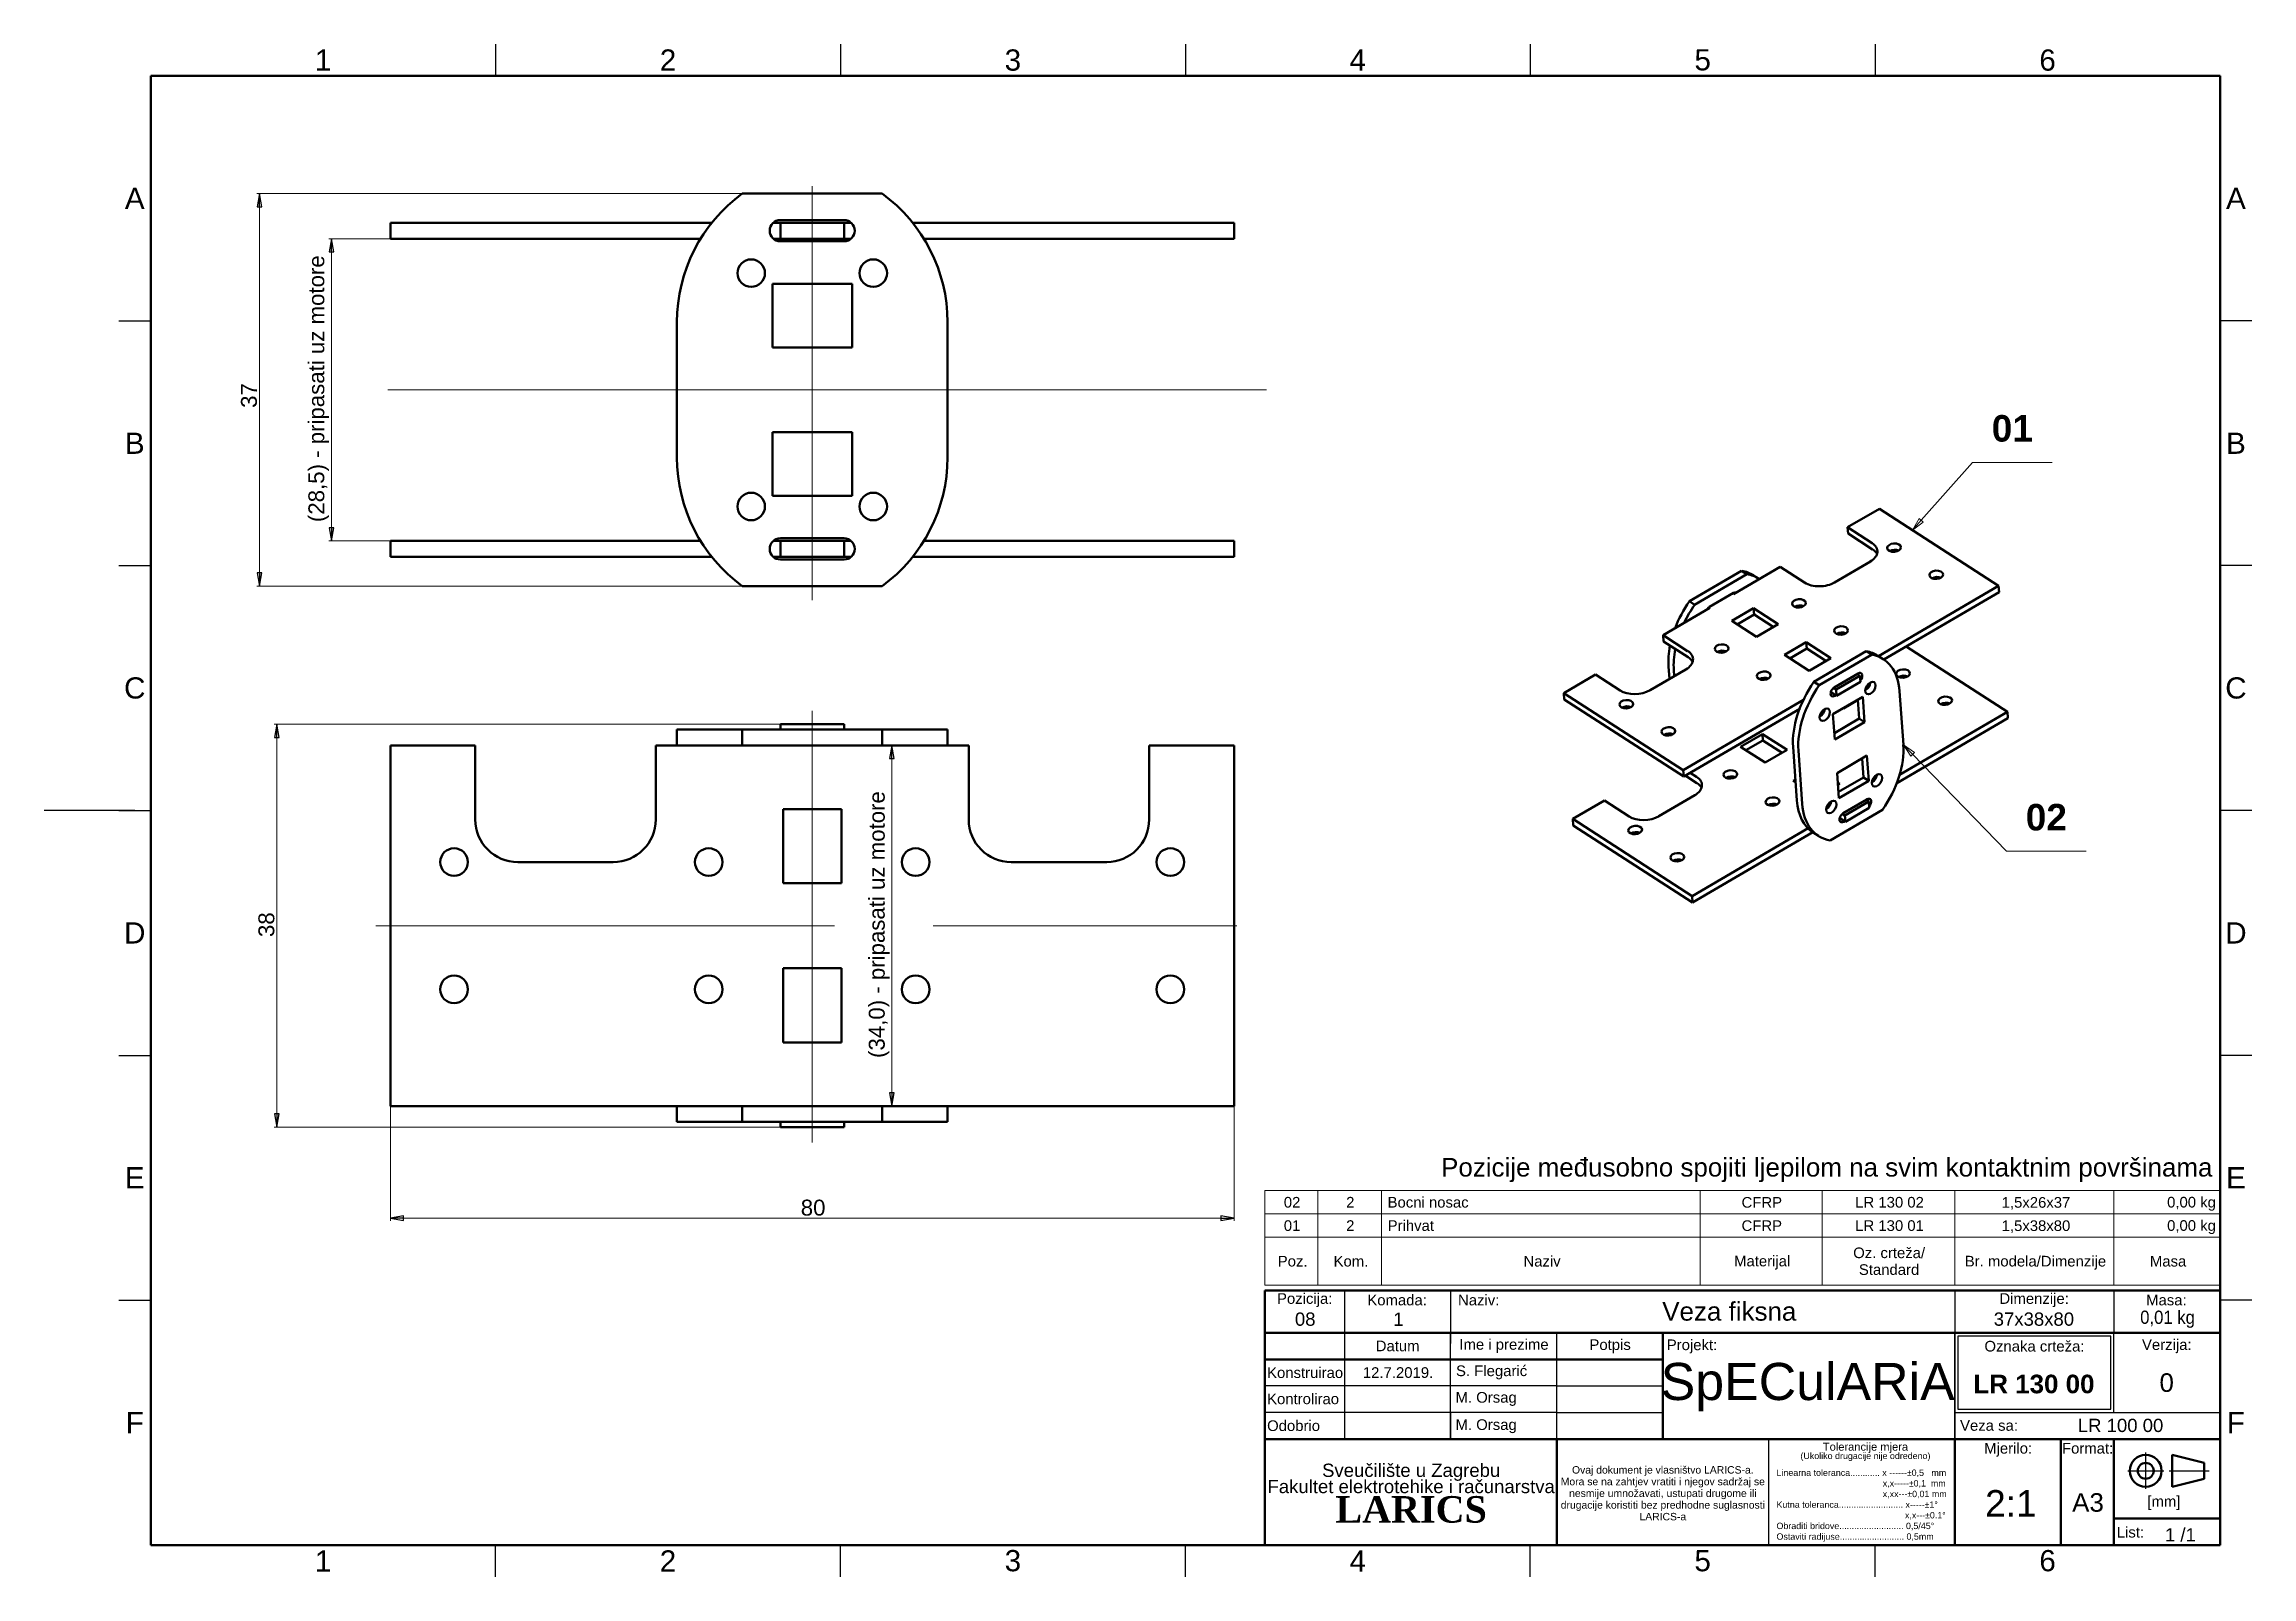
# Model space of a CAD drawing. Header units: millimetres. Extents: x 0 to 208, y 2 to 146.
import ezdxf
from ezdxf.enums import TextEntityAlignment as Align

# ---------------------------------------------------------------- set-up
doc = ezdxf.new("R2010")
doc.units = ezdxf.units.MM
doc.header["$LTSCALE"] = 0.5
doc.linetypes.add('CHAIN', pattern=[0.3543, 0.2362, -0.0295, 0.0591, -0.0295])
for name, color, linetype, lineweight in [('Centerline(INTECO)', 7, 'CHAIN', 18), ('Dimensions(INTECO)', 7, 'Continuous', 25), ('Sketch Geometry(INTECO)', 7, 'Continuous', 50), ('Symbols(INTECO)', 7, 'Continuous', 18)]:
    doc.layers.add(name, color=color, linetype=linetype, lineweight=lineweight)
doc.layers.add('Visible Edges(INTECO)', color=7, linetype='Continuous', lineweight=50, true_color=0x262659)
doc.styles.add('Baloon tekst - INTECO', font='arialbd.ttf')
doc.styles.add('Current-ISO', font='arial.ttf')
doc.styles.add('Current-ISO-INTECO', font='arial.ttf')
doc.styles.add('Current-ISO-INTECODimensionsText', font='arial.ttf')
doc.styles.add('Text Style101', font='arial.ttf')
doc.styles.add('Text Style102', font='arialbd.ttf')
doc.styles.add('Text Style108', font='arial.ttf', dxfattribs={"width": 0.9})
doc.styles.add('Text Style40', font='arial.ttf')
doc.styles.add('Text Style77', font='arial.ttf')
doc.styles.add('Text Style81', font='arial.ttf')
doc.dimstyles.new('ISO - INTECO', dxfattribs={"dimscale": 0.5, "dimtxt": 3, "dimasz": 2.5, "dimexe": 0.5, "dimexo": 0, "dimgap": 0.4, "dimtad": 1, "dimrnd": 1e-08, "dimzin": 0, "dimtxsty": 'Current-ISO-INTECODimensionsText', "dimblk": 'Filled-3', "dimcen": 0.09, "dimdle": 7, "dimclrd": 7, "dimclre": 7, "dimclrt": 7, "dimadec": 1, "dimazin": 0, "dimtfac": 0.666667, "dimtmove": 0, "dimatfit": 3, "dimfxl": 1, "dimtolj": 1, "dimlwd": 15, "dimlwe": 15, "dimarcsym": 0})

# ---------------------------------------------------------------- blocks, each defined once
blk = doc.blocks.new('Borders INTECO Okvir')
at = {"layer": 'Sketch Geometry(INTECO)', "lineweight": 25}
for p, q in [((85, 293), (85, 287)), ((150, 293), (150, 287)), ((215, 293), (215, 287)), ((280, 293), (280, 287)), ((345, 293), (345, 287)), ((14, 240.83), (20, 240.83)), ((416, 240.83), (410, 240.83)), ((14, 194.67), (20, 194.67)), ((416, 194.67), (410, 194.67)), ((17, 148.5), (-0.07, 148.5)), ((14, 148.5), (20, 148.5)), ((416, 148.5), (410, 148.5)), ((14, 102.33), (20, 102.33)), ((416, 102.33), (410, 102.33)), ((14, 56.17), (20, 56.17)), ((416, 56.17), (410, 56.17)), ((85, 4), (85, 10)), ((150, 4), (150, 10)), ((215, 4), (215, 10)), ((280, 4), (280, 10)), ((345, 4), (345, 10))]:
    blk.add_line(p, q, dxfattribs=at)
at = {"layer": 'Sketch Geometry(INTECO)'}
for p, q in [((410, 287), (20, 287)), ((20, 287), (20, 10)), ((410, 10), (410, 287)), ((20, 10), (410, 10))]:
    blk.add_line(p, q, dxfattribs=at)
at = {"layer": 'Symbols(INTECO)', "color": 7, "char_height": 4, "style": 'Current-ISO-INTECO'}
for s, insert, attachment_point in [('\\fArial|b0|i0;\\H4.0000;1', (52.5, 292), 2), ('\\fArial|b0|i0;\\H4.0000;2', (117.5, 292), 2), ('\\fArial|b0|i0;\\H4.0000;3', (182.5, 292), 2), ('\\fArial|b0|i0;\\H4.0000;4', (247.5, 292), 2), ('\\fArial|b0|i0;\\H4.0000;5', (312.5, 292.05), 2), ('\\fArial|b0|i0;\\H4.0000;6', (377.5, 292), 2), ('\\fArial|b0|i0;\\H4.0000;A', (17, 263.92), 5), ('\\fArial|b0|i0;\\H4.0000;A', (413, 263.92), 5), ('\\fArial|b0|i0;\\H4.0000;B', (17, 217.75), 5), ('\\fArial|b0|i0;\\H4.0000;B', (413, 217.75), 5), ('\\fArial|b0|i0;\\H4.0000;C', (17, 171.58), 5), ('\\fArial|b0|i0;\\H4.0000;C', (413, 171.58), 5), ('\\fArial|b0|i0;\\H4.0000;D', (17, 125.42), 5), ('\\fArial|b0|i0;\\H4.0000;D', (413, 125.42), 5), ('\\fArial|b0|i0;\\H4.0000;E', (17, 79.25), 5), ('\\fArial|b0|i0;\\H4.0000;E', (413, 79.25), 5), ('\\fArial|b0|i0;\\H4.0000;F', (17, 33.08), 5), ('\\fArial|b0|i0;\\H4.0000;F', (413, 33.08), 5), ('\\fArial|b0|i0;\\H4.0000;1', (52.5, 5), 8), ('\\fArial|b0|i0;\\H4.0000;2', (117.5, 5), 8), ('\\fArial|b0|i0;\\H4.0000;3', (182.5, 5), 8), ('\\fArial|b0|i0;\\H4.0000;4', (247.5, 5), 8), ('\\fArial|b0|i0;\\H4.0000;5', (312.5, 5), 8), ('\\fArial|b0|i0;\\H4.0000;6', (377.5, 5), 8)]:
    blk.add_mtext(s, dxfattribs=dict(at, insert=insert, attachment_point=attachment_point))
blk = doc.blocks.new('Popis pozicija')
at = {"layer": 'Symbols(INTECO)'}
for p, q in [((410, 76.84), (230, 76.84)), ((230, 76.84), (230, 68.04)), ((240, 76.84), (240, 68.04)), ((252, 76.84), (252, 68.04)), ((312, 76.84), (312, 68.04)), ((335, 76.84), (335, 68.04)), ((360, 76.84), (360, 68.04)), ((390, 76.84), (390, 68.04)), ((410, 76.84), (410, 68.04)), ((410, 72.44), (230, 72.44)), ((410, 68.04), (230, 68.04)), ((230, 59.02), (230, 68.04)), ((240, 59.02), (240, 68.04)), ((252, 59.02), (252, 68.04)), ((312, 59.02), (312, 68.04)), ((335, 59.02), (335, 68.04)), ((360, 59.02), (360, 68.04)), ((390, 59.02), (390, 68.04)), ((410, 59.02), (410, 68.04)), ((410, 59.02), (230, 59.02))]:
    blk.add_line(p, q, dxfattribs=at)
at = {"layer": 'Symbols(INTECO)', "attachment_point": 7, "style": 'Current-ISO'}
for s, insert, char_height in [('02', (233.56, 73.6), 2.007), ('2', (245.31, 73.63), 2.01), ('Bocni nosac', (253.12, 73.6), 2.0066), ('CFRP', (319.83, 73.58), 2.007), ('LR 130 02', (341.25, 73.6), 2.007), ('1,5x26x37', (368.85, 73.23), 2.007), ('0,00 kg', (400.03, 73.04), 2.007), ('01', (233.56, 69.2), 2.007), ('2', (245.31, 69.23), 2.01), ('Prihvat', (253.13, 69.21), 2.007), ('CFRP', (319.83, 69.19), 2.007), ('LR 130 01', (341.25, 69.2), 2.007), ('1,5x38x80', (368.85, 68.84), 2.007), ('0,00 kg', (400.03, 68.64), 2.007), ('Poz.', (232.42, 62.49), 2.007), ('Kom.', (242.94, 62.49), 2.007), ('Naziv', (278.72, 62.49), 2.007), ('Materijal', (318.42, 61.94), 2.007), ('Oz. crteža/', (340.87, 64.07), 2.0066), ('Standard', (341.94, 60.91), 2.007), ('Br. modela/Dimenzije', (361.9, 61.92), 2.0066), ('Masa', (396.79, 62.49), 2.007)]:
    blk.add_mtext(s, dxfattribs=dict(at, insert=insert, char_height=char_height))
blk = doc.blocks.new('Title Blocks LARICS Sastavna')
at = {"layer": 'Sketch Geometry(INTECO)'}
for p, q in [((9.74, 57.81), (9.74, 67.81)), ((9.74, 67.81), (24.74, 67.81)), ((24.74, 67.81), (44.74, 67.81)), ((44.74, 67.81), (139.74, 67.81)), ((139.74, 67.81), (169.74, 67.81)), ((169.74, 67.81), (189.74, 67.81)), ((189.74, 67.81), (189.74, 59.81)), ((9.74, 59.81), (9.74, 54.81)), ((24.74, 59.81), (9.74, 59.81)), ((44.74, 59.81), (24.74, 59.81)), ((64.74, 59.81), (44.74, 59.81)), ((64.74, 59.81), (84.74, 59.81)), ((84.74, 39.81), (84.74, 59.81)), ((84.74, 59.81), (139.74, 59.81)), ((139.74, 59.81), (189.74, 59.81)), ((189.74, 59.81), (189.74, 39.81)), ((9.74, 54.81), (9.74, 49.81)), ((24.74, 54.81), (9.74, 54.81)), ((44.74, 54.81), (24.74, 54.81)), ((64.74, 54.81), (44.74, 54.81)), ((64.74, 54.81), (84.74, 54.81)), ((9.74, 49.81), (9.74, 44.81)), ((9.74, 44.81), (9.74, 39.81)), ((84.74, 44.81), (84.74, 39.81)), ((64.74, 39.81), (9.74, 39.81)), ((9.74, 39.81), (9.74, 19.81)), ((64.74, 19.81), (64.74, 39.81)), ((139.74, 39.81), (64.74, 39.81)), ((64.74, 39.81), (64.74, 19.81)), ((139.74, 39.81), (84.74, 39.81)), ((139.74, 19.81), (139.74, 39.81)), ((159.74, 39.81), (139.74, 39.81)), ((139.74, 39.81), (139.74, 19.81)), ((189.74, 39.81), (139.74, 39.81)), ((159.74, 19.81), (159.74, 39.81)), ((169.74, 39.81), (159.74, 39.81)), ((159.74, 39.81), (159.74, 19.81)), ((169.74, 19.81), (169.74, 39.81)), ((189.74, 39.81), (169.74, 39.81)), ((169.74, 39.81), (169.74, 19.81)), ((189.74, 19.81), (189.74, 39.81)), ((180.74, 36.81), (180.74, 30.81)), ((180.74, 36.81), (186.74, 35.31)), ((186.74, 35.31), (186.74, 32.31)), ((180.74, 30.81), (186.74, 32.31)), ((169.74, 24.81), (189.74, 24.81)), ((9.74, 19.81), (64.74, 19.81)), ((64.74, 19.81), (139.74, 19.81)), ((139.74, 19.81), (159.74, 19.81)), ((159.74, 19.81), (169.74, 19.81)), ((169.74, 19.81), (189.74, 19.81))]:
    blk.add_line(p, q, dxfattribs=at)
at = {"layer": 'Sketch Geometry(INTECO)', "lineweight": 25}
for p, q in [((24.74, 67.81), (24.74, 57.8)), ((44.74, 67.81), (44.74, 57.8)), ((139.74, 67.81), (139.74, 59.81)), ((169.74, 67.81), (169.74, 59.81)), ((24.74, 59.81), (24.74, 54.81)), ((44.74, 54.81), (44.74, 59.81)), ((64.74, 54.81), (64.74, 59.81)), ((139.74, 59.81), (139.74, 39.81)), ((139.74, 39.81), (139.74, 59.81)), ((169.14, 59.21), (140.34, 59.21)), ((140.34, 59.21), (140.34, 45.41)), ((169.14, 45.41), (169.14, 59.21)), ((169.74, 44.81), (169.74, 59.81)), ((24.74, 54.81), (24.74, 49.81)), ((44.74, 49.81), (44.74, 54.81)), ((64.74, 49.81), (64.74, 54.81)), ((24.74, 49.81), (9.74, 49.81)), ((24.74, 49.81), (24.74, 44.81)), ((44.74, 49.81), (24.74, 49.81)), ((44.74, 44.81), (44.74, 49.81)), ((64.74, 49.81), (44.74, 49.81)), ((64.74, 44.81), (64.74, 49.81)), ((64.74, 49.81), (84.74, 49.81)), ((24.74, 44.81), (9.74, 44.81)), ((44.74, 44.81), (24.74, 44.81)), ((24.74, 44.81), (24.74, 39.81)), ((44.74, 39.81), (44.74, 44.81)), ((64.74, 44.81), (44.74, 44.81)), ((44.74, 44.81), (44.74, 39.81)), ((64.74, 39.81), (64.74, 44.81)), ((64.74, 44.81), (84.74, 44.81)), ((139.74, 44.81), (189.74, 44.81)), ((140.34, 45.41), (169.14, 45.41)), ((104.74, 19.81), (104.74, 39.81))]:
    blk.add_line(p, q, dxfattribs=at)
at = {"layer": 'Sketch Geometry(INTECO)', "linetype": 'Continuous', "lineweight": 25}
for p, q in [((172.36, 33.81), (179.15, 33.81)), ((175.74, 30.4), (175.74, 37.25)), ((180.18, 33.81), (187.72, 33.81))]:
    blk.add_line(p, q, dxfattribs=at)
at = {"layer": 'Sketch Geometry(INTECO)'}
for radius in [3, 1.5]:
    blk.add_circle((175.74, 33.81), radius, dxfattribs=at)
at = {"layer": 'Symbols(INTECO)', "color": 7, "style": 'Current-ISO-INTECO'}
for s, insert, char_height, width, attachment_point in [('Pozicija:', (17.24, 66), 2.007, 15.1495, 5), ('Komada:', (34.65, 66), 2.007, 19.3631, 5), ('Dimenzije:', (154.71, 66), 2.007, 28.4296, 5), ('Masa:', (179.63, 66), 2.007, 18.4679, 5), ('Datum', (34.75, 57.35), 2.007, 20.0481, 5), ('Ime i prezime', (54.8, 57.35), 2.0066, 20.0481, 5), ('Potpis', (74.8, 57.3), 2.007, 20.1445, 5), ('Projekt:', (85.48, 57.27), 2.007, 16.0912, 4), ('Oznaka crteža:', (154.77, 57.3), 2.0066, 29.9734, 5), ('Verzija:', (179.71, 57.3), 2.007, 19.8632, 5), ('Konstruirao', (10.15, 52.31), 2.0066, 14.8433, 4), ('Kontrolirao', (10.15, 47.37), 2.0066, 14.8433, 4), ('Odobrio', (10.15, 42.31), 2.007, 14.8433, 4), ('Veza sa:', (140.75, 42.36), 2.007, 16.7091, 4), ('Mjerilo:', (149.81, 39.07), 2.007, 19.68, 2), ('Format:', (164.79, 39.07), 2.007, 9.8587, 2), ('[mm]', (176.05, 29.06), 2.007, 6.2278, 1), ('List:', (170.28, 22.23), 2.007, 5.4215, 4)]:
    blk.add_mtext(s, dxfattribs=dict(at, insert=insert, char_height=char_height, width=width, attachment_point=attachment_point))
at = {"layer": 'Symbols(INTECO)', "color": 7, "insert": (50.03, 66), "char_height": 2.007, "attachment_point": 5, "style": 'Current-ISO-INTECO'}
blk.add_mtext('Naziv:', dxfattribs=at)
at = {"layer": 'Symbols(INTECO)', "color": 7, "style": 'Current-ISO-INTECO'}
for s, insert, char_height, width, attachment_point, line_spacing_factor in [('{\\H0.74753x;Tolerancije mjera\\H1.33773x;\\P\\H0.59803x;(Ukoliko drugacije nije odredeno)\\H1.30584x; }', (122.92, 37.39), 2.0066, 44.5938, 5, 0.750678), ('{\\H1.24589x;Sveučilište u Zagrebu\\PFakultet elektrotehike i računarstva\\H1.40478x; \\H0.71186x;\\P\\fGeorgia|b1|i0|c0|p18;\\H2x;LARICS\\H1.21393x; }', (37.3, 29.57), 2.0066, 69.724, 5, 0.733889), ('\\fArial|b0|i0;\\H1.4000;Ovaj dokument je vlasništvo LARICS-a.\\PMora se na zahtjev vratiti i njegov sadržaj se nesmije umnožavati, ustupati drugome ili drugacije koristiti bez predhodne suglasnosti LARICS-a', (84.73, 29.58), 1.4, 40.0328, 5, 0.944221), ('\\fArial|b0|i0;\\H1.2000;Linearna toleranca............ x ------\\fAIGDT|b0|i0;\\H1.2000;`\\fArial|b0|i0;\\H1.2000;0,5   mm\\P                                           x,x-----\\fAIGDT|b0|i0;\\H1.2000;`\\fArial|b0|i0;\\H1.2000;0,1  mm\\P                                           x,xx---\\fAIGDT|b0|i0;\\H1.2000;`\\fArial|b0|i0;\\H1.2000;0,01 mm\\PKutna toleranca.......................... x-----\\fAIGDT|b0|i0;\\H1.2000;`\\fArial|b0|i0;\\H1.2000;1\\fAIGDT|b0|i0;\\H1.2000;~\\P\\fArial|b0|i0;\\H1.2000;                                                    x,x---\\fAIGDT|b0|i0;\\H1.2000;`\\fArial|b0|i0;\\H1.2000;0.1\\fAIGDT|b0|i0;\\H1.2000;~\\P\\fArial|b0|i0;\\H1.2000;Obraditi bridove.......................... 0,5/45\\fAIGDT|b0|i0;\\H1.2000;~\\P\\fArial|b0|i0;\\H1.2000;Ostaviti radijuse.......................... 0,5mm', (106.15, 27.26), 1.2, 32.6482, 4, 1.0033), ('\\fArial|b0|i0;\\H2.5000;1 /1 ', (182.27, 21.73), 2.5, 16.21, 5, 0.708166)]:
    blk.add_mtext(s, dxfattribs=dict(at, insert=insert, char_height=char_height, width=width, attachment_point=attachment_point, line_spacing_factor=line_spacing_factor))
at = {"layer": 'Symbols(INTECO)', "color": 7}
for tag, p, height, style in [('Pozicija_001', (15.39, 61.17), 2.5, 'Text Style77'), ('Komada_001', (33.93, 61.15), 2.5, 'Text Style77'), ('TITLE_001', (84.62, 62.13), 3.5, 'Text Style40'), ('Gabariti_001', (147.09, 61.17), 2.5, 'Text Style77'), ('PROJECT_001', (84.32, 47.16), 7, 'Text Style101'), ('CREATION_DATE_001', (28.19, 51.34), 2.01, 'Current-ISO-INTECO'), ('AUTHOR_001', (45.75, 51.67), 2.01, 'Current-ISO-INTECO'), ('PART_NUMBER_001', (143.26, 48.44), 3.5, 'Text Style102'), ('REVISION_NUMBER_001', (178.33, 48.7), 3.5, 'Text Style40'), ('CHECKED_BY_001', (45.66, 46.66), 2.01, 'Current-ISO-INTECO'), ('ENG_APPROVED_BY_001', (45.66, 41.52), 2.01, 'Current-ISO-INTECO'), ('Veza_sa_001', (162.94, 41.13), 2.5, 'Text Style77'), ('<Mjerilo>_001', (145.47, 25.18), 5, 'Text Style81'), ('Sheet_Size_001', (161.87, 26.1), 3.5, 'Text Style40')]:
    blk.add_attdef(tag, p, '', height=height, dxfattribs=dict(at, style=style))
at = {"layer": 'Symbols(INTECO)', "color": 7, "style": 'Text Style108', "width": 0.9}
blk.add_attdef('MASS\\P2;_001', (174.7, 61.52), '', height=2.5, dxfattribs=at)
at = {"layer": 'Symbols(INTECO)', "color": 7, "style": 'Current-ISO-INTECO'}
for tag, p in [('CHECKED_DATE', (34.71, 47.3)), ('ENG_APPROVAL_DATE', (34.77, 42.34))]:
    blk.add_attdef(tag, text='', height=2.01, dxfattribs=at).set_placement(p, align=Align.MIDDLE_CENTER)
blk = doc.blocks.new('Balloon1')
at = {"layer": 'Symbols(INTECO)', "color": 7, "linetype": 'Continuous', "lineweight": 18}
for p, q in [((353.7, 203.22), (363.36, 214.13)), ((353.33, 203.55), (352.04, 201.35)), ((353.7, 203.22), (352.04, 201.35)), ((352.04, 201.35), (354.08, 202.89)), ((354.08, 202.89), (353.33, 203.55))]:
    blk.add_line(p, q, dxfattribs=at)
at = {"layer": 'Symbols(INTECO)'}
blk.add_line((363.36, 214.13), (378.36, 214.13), dxfattribs=at)
at = {"layer": 'Symbols(INTECO)', "color": 7, "linetype": 'Continuous', "lineweight": 18, "flags": 128}
blk.add_lwpolyline([(353.33, 203.55), (352.04, 201.35), (354.08, 202.89), (353.33, 203.55)], dxfattribs=at)
at = {"layer": 'Symbols(INTECO)', "color": 7}
blk.add_solid([(353.33, 203.55), (352.04, 201.35), (354.08, 202.89), (353.33, 203.55)], dxfattribs=at)
at = {"layer": 'Symbols(INTECO)', "color": 7, "insert": (370.86, 220.52), "char_height": 5, "attachment_point": 5, "style": 'Baloon tekst - INTECO'}
blk.add_mtext('01', dxfattribs=at)
blk = doc.blocks.new('Balloon2')
at = {"layer": 'Symbols(INTECO)', "color": 7, "linetype": 'Continuous', "lineweight": 18}
for p, q in [((352.06, 159.1), (350.32, 160.9)), ((352.42, 159.45), (350.32, 160.9)), ((350.32, 160.9), (351.7, 158.75)), ((351.7, 158.75), (352.42, 159.45)), ((352.06, 159.1), (369.77, 140.81))]:
    blk.add_line(p, q, dxfattribs=at)
at = {"layer": 'Symbols(INTECO)'}
blk.add_line((369.77, 140.81), (384.77, 140.81), dxfattribs=at)
at = {"layer": 'Symbols(INTECO)', "color": 7, "linetype": 'Continuous', "lineweight": 18, "flags": 128}
blk.add_lwpolyline([(352.42, 159.45), (350.32, 160.9), (351.7, 158.75), (352.42, 159.45)], dxfattribs=at)
at = {"layer": 'Symbols(INTECO)', "color": 7}
blk.add_solid([(352.42, 159.45), (350.32, 160.9), (351.7, 158.75), (352.42, 159.45)], dxfattribs=at)
at = {"layer": 'Symbols(INTECO)', "color": 7, "insert": (377.27, 147.2), "char_height": 5, "attachment_point": 5, "style": 'Baloon tekst - INTECO'}
blk.add_mtext('02', dxfattribs=at)
blk = doc.blocks.new('Filled-3')
at = {"color": 0}
for p, q in [((0, 0), (-1, 0.18)), ((-1, 0.18), (-1, -0.18)), ((-1, 0), (0, 0)), ((-1, -0.18), (0, 0))]:
    blk.add_line(p, q, dxfattribs=at)
at = {"color": 0, "flags": 128}
blk.add_lwpolyline([(-1, -0.18), (0, 0), (-1, 0.18), (-1, -0.18)], dxfattribs=at)
at = {"color": 0}
blk.add_solid([(-1, -0.18), (0, 0), (-1, 0.18), (-1, -0.18)], dxfattribs=at)
blk = doc.blocks.new('*D28')
at = {"layer": 'Defpoints', "color": 0, "linetype": 'Continuous', "transparency": 16777216}
for p in [(27.03, 128.16), (32.59, 128.16), (32.59, 99.66)]:
    blk.add_point(p, dxfattribs=at)
at = {"layer": 'Dimensions(INTECO)', "color": 7, "linetype": 'Continuous', "lineweight": 15, "transparency": 16777216}
for p, q in [((32.59, 128.16), (26.78, 128.16)), ((27.03, 100.91), (27.03, 126.91)), ((32.59, 99.66), (26.78, 99.66))]:
    blk.add_line(p, q, dxfattribs=at)
at = {"layer": 'Dimensions(INTECO)', "color": 7, "linetype": 'Continuous', "lineweight": 15, "transparency": 16777216, "xscale": 1.25, "yscale": 1.25, "zscale": 1.25}
for p, rotation in [((27.03, 128.16), 90), ((27.03, 99.66), 270)]:
    blk.add_blockref('Filled-3', p, dxfattribs=dict(at, rotation=rotation))
at = {"layer": 'Dimensions(INTECO)', "color": 7, "linetype": 'Continuous', "lineweight": 18, "transparency": 16777216, "insert": (24.86, 101.44), "char_height": 1.5, "attachment_point": 1, "rotation": 90, "style": 'Current-ISO-INTECODimensionsText'}
blk.add_mtext('\\A1;\\fArial|b0|i0;\\H1.5000;(28,5) - pripasati uz motore', dxfattribs=at)
blk = doc.blocks.new('*D29')
at = {"layer": 'Defpoints', "color": 0, "linetype": 'Continuous', "transparency": 16777216}
for p in [(69.34, 80.39), (78.93, 46.39), (79.84, 46.39)]:
    blk.add_point(p, dxfattribs=at)
at = {"layer": 'Dimensions(INTECO)', "color": 7, "linetype": 'Continuous', "lineweight": 15, "transparency": 16777216}
for p, q in [((69.34, 80.39), (80.09, 80.39)), ((79.84, 79.14), (79.84, 47.64)), ((78.93, 46.39), (80.09, 46.39))]:
    blk.add_line(p, q, dxfattribs=at)
at = {"layer": 'Dimensions(INTECO)', "color": 7, "linetype": 'Continuous', "lineweight": 15, "transparency": 16777216, "xscale": 1.25, "yscale": 1.25, "zscale": 1.25}
for p, rotation in [((79.84, 80.39), 90), ((79.84, 46.39), 270)]:
    blk.add_blockref('Filled-3', p, dxfattribs=dict(at, rotation=rotation))
at = {"layer": 'Dimensions(INTECO)', "color": 7, "linetype": 'Continuous', "lineweight": 18, "transparency": 16777216, "insert": (77.67, 50.92), "char_height": 1.5, "attachment_point": 1, "rotation": 90, "style": 'Current-ISO-INTECODimensionsText'}
blk.add_mtext('\\A1;\\fArial|b0|i0;\\H1.5000;(34,0) - pripasati uz motore', dxfattribs=at)
blk = doc.blocks.new('*D30')
at = {"layer": 'Defpoints', "color": 0, "linetype": 'Continuous', "transparency": 16777216}
for p in [(69.34, 82.39), (21.88, 44.39), (69.34, 44.39)]:
    blk.add_point(p, dxfattribs=at)
at = {"layer": 'Dimensions(INTECO)', "color": 7, "linetype": 'Continuous', "lineweight": 15, "transparency": 16777216}
for p, q in [((69.34, 82.39), (21.63, 82.39)), ((21.88, 81.14), (21.88, 45.64)), ((69.34, 44.39), (21.63, 44.39))]:
    blk.add_line(p, q, dxfattribs=at)
at = {"layer": 'Dimensions(INTECO)', "color": 7, "linetype": 'Continuous', "lineweight": 15, "transparency": 16777216, "xscale": 1.25, "yscale": 1.25, "zscale": 1.25}
for p, rotation in [((21.88, 82.39), 90), ((21.88, 44.39), 270)]:
    blk.add_blockref('Filled-3', p, dxfattribs=dict(at, rotation=rotation))
at = {"layer": 'Dimensions(INTECO)', "color": 7, "linetype": 'Continuous', "lineweight": 18, "transparency": 16777216, "insert": (20.15, 62.32), "char_height": 1.5, "attachment_point": 1, "rotation": 90, "style": 'Current-ISO-INTECODimensionsText'}
blk.add_mtext('\\A1;38', dxfattribs=at)
blk = doc.blocks.new('*D31')
at = {"layer": 'Defpoints', "color": 0, "linetype": 'Continuous', "transparency": 16777216}
for p in [(32.59, 46.39), (112.09, 46.39), (112.09, 35.82)]:
    blk.add_point(p, dxfattribs=at)
at = {"layer": 'Dimensions(INTECO)', "color": 7, "linetype": 'Continuous', "lineweight": 15, "transparency": 16777216}
for p, q in [((32.59, 46.39), (32.59, 35.57)), ((112.09, 46.39), (112.09, 35.57)), ((33.84, 35.82), (110.84, 35.82))]:
    blk.add_line(p, q, dxfattribs=at)
at = {"layer": 'Dimensions(INTECO)', "color": 7, "linetype": 'Continuous', "lineweight": 15, "transparency": 16777216, "xscale": 1.25, "yscale": 1.25, "zscale": 1.25, "rotation": 180}
blk.add_blockref('Filled-3', (32.59, 35.82), dxfattribs=at)
at = {"layer": 'Dimensions(INTECO)', "color": 7, "linetype": 'Continuous', "lineweight": 15, "transparency": 16777216, "xscale": 1.25, "yscale": 1.25, "zscale": 1.25}
blk.add_blockref('Filled-3', (112.09, 35.82), dxfattribs=at)
at = {"layer": 'Dimensions(INTECO)', "color": 7, "linetype": 'Continuous', "lineweight": 18, "transparency": 16777216, "insert": (71.26, 37.56), "char_height": 1.5, "attachment_point": 1, "style": 'Current-ISO-INTECODimensionsText'}
blk.add_mtext('\\A1;80', dxfattribs=at)
blk = doc.blocks.new('*D32')
at = {"layer": 'Defpoints', "color": 0, "linetype": 'Continuous', "transparency": 16777216}
for p in [(20.25, 132.41), (65.75, 132.41), (65.75, 95.41)]:
    blk.add_point(p, dxfattribs=at)
at = {"layer": 'Dimensions(INTECO)', "color": 7, "linetype": 'Continuous', "lineweight": 15, "transparency": 16777216}
for p, q in [((65.75, 132.41), (20, 132.41)), ((20.25, 96.66), (20.25, 131.16)), ((65.75, 95.41), (20, 95.41))]:
    blk.add_line(p, q, dxfattribs=at)
at = {"layer": 'Dimensions(INTECO)', "color": 7, "linetype": 'Continuous', "lineweight": 15, "transparency": 16777216, "xscale": 1.25, "yscale": 1.25, "zscale": 1.25}
for p, rotation in [((20.25, 132.41), 90), ((20.25, 95.41), 270)]:
    blk.add_blockref('Filled-3', p, dxfattribs=dict(at, rotation=rotation))
at = {"layer": 'Dimensions(INTECO)', "color": 7, "linetype": 'Continuous', "lineweight": 18, "transparency": 16777216, "insert": (18.51, 112.21), "char_height": 1.5, "attachment_point": 1, "rotation": 90, "style": 'Current-ISO-INTECODimensionsText'}
blk.add_mtext('\\A1;37', dxfattribs=at)

msp = doc.modelspace()

# ---------------------------------------------------------------- linework, layer by layer
at = {"layer": 'Centerline(INTECO)', "linetype": 'Continuous'}
for p, q in [((72.34, 94.07), (72.34, 133.1)), ((115.15, 113.91), (32.34, 113.91)), ((72.34, 42.96), (72.34, 83.65)), ((74.45, 63.39), (31.23, 63.39)), ((112.34, 63.39), (83.75, 63.39))]:
    msp.add_line(p, q, dxfattribs=at)
at = {"layer": 'Visible Edges(INTECO)'}
for p, q in [((78.93, 132.41), (65.75, 132.41)), ((32.59, 128.16), (32.59, 129.66)), ((62.87, 129.66), (32.59, 129.66)), ((69.34, 129.66), (68.67, 129.66)), ((69.34, 129.91), (75.34, 129.91)), ((69.34, 129.66), (69.34, 128.16)), ((69.34, 129.66), (75.34, 129.66)), ((75.34, 129.66), (75.34, 128.16)), ((75.34, 129.66), (76, 129.66)), ((81.8, 129.66), (112.09, 129.66)), ((112.09, 128.16), (112.09, 129.66)), ((61.82, 128.16), (32.59, 128.16)), ((69.34, 128.16), (68.67, 128.16)), ((69.34, 128.16), (75.34, 128.16)), ((75.34, 127.91), (69.34, 127.91)), ((75.34, 128.16), (76, 128.16)), ((82.86, 128.16), (112.09, 128.16)), ((68.59, 123.91), (68.59, 117.91)), ((68.59, 123.91), (76.09, 123.91)), ((76.09, 123.91), (76.09, 117.91)), ((59.59, 107.53), (59.59, 120.29)), ((85.09, 107.53), (85.09, 120.29)), ((76.09, 117.91), (68.59, 117.91)), ((68.59, 109.91), (68.59, 103.91)), ((68.59, 109.91), (76.09, 109.91)), ((76.09, 109.91), (76.09, 103.91)), ((76.09, 103.91), (68.59, 103.91)), ((172.9, 102.7), (169.9, 100.95)), ((184.14, 95.43), (172.9, 102.7)), ((69.34, 99.91), (75.34, 99.91)), ((172.22, 99.45), (169.9, 100.95)), ((169.9, 100.95), (169.95, 100.35)), ((169.95, 100.35), (172.26, 98.86)), ((32.59, 98.16), (32.59, 99.66)), ((61.82, 99.66), (32.59, 99.66)), ((62.87, 98.16), (32.59, 98.16)), ((69.34, 99.66), (68.67, 99.66)), ((69.34, 98.16), (68.67, 98.16)), ((69.34, 99.66), (69.34, 98.16)), ((69.34, 99.66), (75.34, 99.66)), ((69.34, 98.16), (75.34, 98.16)), ((75.34, 97.91), (69.34, 97.91)), ((75.34, 99.66), (75.34, 98.16)), ((75.34, 99.66), (76, 99.66)), ((75.34, 98.16), (76, 98.16)), ((81.8, 98.16), (112.09, 98.16)), ((82.86, 99.66), (112.09, 99.66)), ((112.09, 98.16), (112.09, 99.66)), ((155, 93.97), (159.92, 96.85)), ((155.49, 93.65), (160.42, 96.53)), ((163.55, 97.23), (159.15, 94.66)), ((159.92, 96.85), (160.42, 96.53)), ((161.52, 96.11), (161.03, 96.43)), ((163.55, 97.23), (165.86, 95.73)), ((168.68, 95.75), (172.05, 97.72)), ((78.93, 95.41), (65.75, 95.41)), ((155, 93.97), (155.49, 93.65)), ((156.9, 93.45), (159.15, 94.76)), ((159.07, 94.71), (159.15, 94.66)), ((172.82, 88.81), (184.14, 95.43)), ((173.32, 88.48), (184.18, 94.83)), ((184.14, 95.43), (184.18, 94.83)), ((152.52, 90.78), (156.91, 93.35)), ((156.83, 93.4), (156.91, 93.35)), ((158.99, 92.12), (161.05, 93.32)), ((161.31, 90.62), (158.99, 92.12)), ((161.09, 92.73), (159.49, 91.8)), ((159.66, 91.69), (159.64, 91.88)), ((163.36, 91.83), (161.05, 93.32)), ((161.05, 93.32), (161.09, 92.73)), ((161.09, 92.73), (162.9, 91.56)), ((163.36, 91.83), (161.31, 90.62)), ((152.52, 90.78), (154.83, 89.28)), ((152.56, 90.19), (152.52, 90.78)), ((154.88, 88.69), (152.56, 90.19)), ((166.01, 90.12), (163.95, 88.91)), ((164.45, 88.59), (166.05, 89.52)), ((166.05, 89.52), (166.01, 90.12)), ((168.32, 88.62), (166.01, 90.12)), ((166.05, 89.52), (167.86, 88.35)), ((184.98, 83.56), (175.44, 89.72)), ((154.66, 87.55), (151.3, 85.59)), ((153.11, 86.65), (153.03, 87.83)), ((153.53, 87.51), (153.57, 86.91)), ((158.28, 89.31), (157.96, 89.12)), ((166.27, 87.42), (163.95, 88.91)), ((168.32, 88.62), (166.27, 87.42)), ((166.74, 86.38), (171.67, 89.27)), ((167.24, 86.06), (172.16, 88.94)), ((171.67, 89.27), (172.16, 88.94)), ((173.27, 88.52), (172.77, 88.84)), ((143.17, 85.31), (146.16, 87.06)), ((154.42, 78.05), (143.17, 85.31)), ((143.17, 85.31), (143.21, 84.72)), ((148.48, 85.57), (146.16, 87.06)), ((166.74, 86.38), (167.24, 86.06)), ((168.86, 85.06), (168.32, 85.41)), ((168.58, 85.81), (168.82, 85.65)), ((168.65, 85.86), (170.89, 87.17)), ((171.06, 86.96), (168.82, 85.65)), ((168.86, 85.06), (168.82, 85.65)), ((171.11, 86.37), (168.86, 85.06)), ((170.81, 87.13), (171.06, 86.96)), ((171.11, 86.37), (171.06, 86.96)), ((174.8, 85.5), (175.16, 80.45)), ((154.46, 77.45), (143.21, 84.72)), ((165.74, 84.67), (154.42, 78.05)), ((165.39, 83.84), (154.46, 77.45)), ((168.53, 83.32), (171.34, 84.96)), ((168.7, 80.95), (168.53, 83.32)), ((168.78, 85.11), (168.7, 85.07)), ((169.52, 83.88), (170.89, 84.68)), ((170.88, 84.69), (171.01, 82.91)), ((171.51, 82.59), (171.34, 84.96)), ((174.81, 77.61), (184.98, 83.56)), ((184.98, 83.56), (185.02, 82.97)), ((59.59, 81.89), (65.75, 81.89)), ((59.59, 81.89), (59.59, 80.39)), ((65.75, 80.39), (65.75, 81.89)), ((78.93, 81.89), (65.75, 81.89)), ((69.34, 82.39), (69.34, 81.89)), ((75.34, 82.39), (69.34, 82.39)), ((75.34, 82.39), (75.34, 81.89)), ((85.09, 81.89), (78.93, 81.89)), ((78.93, 80.39), (78.93, 81.89)), ((85.09, 81.89), (85.09, 80.39)), ((159.83, 80.25), (161.88, 81.45)), ((164.2, 79.96), (161.88, 81.45)), ((161.88, 81.45), (161.93, 80.86)), ((168.66, 81.53), (171.01, 82.91)), ((171.51, 82.59), (168.7, 80.95)), ((171.51, 82.59), (171.01, 82.91)), ((174.54, 76.84), (185.02, 82.97)), ((32.59, 80.39), (40.59, 80.39)), ((32.59, 46.39), (32.59, 80.39)), ((40.59, 80.39), (40.59, 73.39)), ((57.59, 73.39), (57.59, 80.39)), ((57.59, 80.39), (62.87, 80.39)), ((65.75, 80.39), (62.87, 80.39)), ((78.93, 80.39), (65.75, 80.39)), ((78.93, 80.39), (81.8, 80.39)), ((87.09, 80.39), (81.8, 80.39)), ((87.09, 73.39), (87.09, 80.39)), ((104.09, 80.39), (104.09, 73.39)), ((112.09, 80.39), (104.09, 80.39)), ((112.09, 46.39), (112.09, 80.39)), ((162.14, 78.76), (159.83, 80.25)), ((161.93, 80.86), (160.33, 79.93)), ((161.93, 80.86), (163.74, 79.69)), ((164.2, 79.96), (162.14, 78.76)), ((165.13, 75.19), (164.77, 80.24)), ((165.27, 79.92), (165.63, 74.87)), ((168.93, 77.78), (171.73, 79.42)), ((171.27, 79.16), (171.4, 77.37)), ((171.9, 77.05), (171.73, 79.42)), ((154.42, 78.05), (154.46, 77.45)), ((155.71, 76.82), (154.61, 77.54)), ((155.07, 77.81), (155.67, 77.41)), ((164.99, 77.16), (164.79, 77.05)), ((165.01, 76.9), (164.79, 77.05)), ((169.09, 75.41), (168.93, 77.78)), ((171.4, 77.37), (169.05, 76)), ((171.9, 77.05), (169.09, 75.41)), ((171.4, 77.37), (171.9, 77.05)), ((144.01, 73.45), (147, 75.19)), ((149.31, 73.7), (147, 75.19)), ((155.5, 75.69), (152.13, 73.72)), ((169.16, 76.75), (168.99, 76.86)), ((169.16, 76.75), (169, 76.66)), ((169.48, 73.99), (171.73, 75.3)), ((171.9, 75.1), (169.66, 73.78)), ((171.65, 75.26), (171.9, 75.1)), ((171.94, 74.5), (171.9, 75.1)), ((69.59, 74.39), (69.59, 67.39)), ((69.59, 74.39), (75.09, 74.39)), ((75.09, 74.39), (75.09, 67.39)), ((155.25, 66.18), (144.01, 73.45)), ((144.01, 73.45), (144.05, 72.85)), ((155.3, 65.58), (144.05, 72.85)), ((168.27, 71.43), (173.2, 74.31)), ((169.7, 73.19), (169.16, 73.54)), ((169.41, 73.94), (169.66, 73.78)), ((169.62, 73.24), (169.54, 73.2)), ((169.7, 73.19), (169.66, 73.78)), ((171.94, 74.5), (169.7, 73.19)), ((166.18, 72.57), (155.25, 66.18)), ((166.62, 72.21), (155.3, 65.58)), ((167.16, 71.85), (166.67, 72.17)), ((44.59, 69.39), (53.59, 69.39)), ((100.09, 69.39), (91.09, 69.39)), ((75.09, 67.39), (69.59, 67.39)), ((155.25, 66.18), (155.3, 65.58)), ((69.59, 59.39), (69.59, 52.39)), ((75.09, 59.39), (69.59, 59.39)), ((75.09, 59.39), (75.09, 52.39)), ((69.59, 52.39), (75.09, 52.39)), ((62.87, 46.39), (32.59, 46.39)), ((59.59, 46.39), (59.59, 44.89)), ((62.87, 46.39), (65.75, 46.39)), ((65.75, 44.89), (65.75, 46.39)), ((78.93, 46.39), (65.75, 46.39)), ((81.8, 46.39), (78.93, 46.39)), ((78.93, 44.89), (78.93, 46.39)), ((81.8, 46.39), (112.09, 46.39)), ((85.09, 46.39), (85.09, 44.89)), ((65.75, 44.89), (59.59, 44.89)), ((78.93, 44.89), (65.75, 44.89)), ((69.34, 44.39), (69.34, 44.89)), ((69.34, 44.39), (75.34, 44.39)), ((75.34, 44.39), (75.34, 44.89)), ((78.93, 44.89), (85.09, 44.89))]:
    msp.add_line(p, q, dxfattribs=at)
for centre in [(66.59, 124.91), (78.09, 124.91), (66.59, 102.91), (78.09, 102.91), (38.59, 69.39), (62.59, 69.39), (82.09, 69.39), (106.09, 69.39), (38.59, 57.39), (62.59, 57.39), (82.09, 57.39), (106.09, 57.39)]:
    msp.add_circle(centre, 1.3, dxfattribs=at)
for centre, radius, start, end in [((74.59, 120.29), 15, 126.1068, 180), ((70.09, 120.29), 15, 0, 53.8932), ((69.34, 128.91), 1, 90, 270), ((75.34, 128.91), 1, 270, 90), ((74.59, 107.53), 15, 180, 233.8932), ((70.09, 107.53), 15, 306.1068, 0), ((69.34, 98.91), 1, 90, 270), ((75.34, 98.91), 1, 270, 90), ((44.59, 73.39), 4, 180, 270), ((53.59, 73.39), 4, 270, 0), ((91.09, 73.39), 4, 180, 270), ((100.09, 73.39), 4, 270, 0)]:
    msp.add_arc(centre, radius, start, end, dxfattribs=at)
for centre, major_axis, ratio, start_param, end_param in [((170.72, 98.58), (2, 0.14), 0.608994, 5.393781, 6.964578), ((170.77, 97.98), (2, 0.14), 0.608994, 0.246701, 0.681392), ((174.33, 98.44), (0.648, 0.046), 0.608994, 0.850189, 2.291404), ((156.96, 90.13), (4.07, 6.3), 0.616056, 0, 0.253574), ((157.45, 89.81), (4.07, 6.3), 0.616056, 6.270748, 6.53676), ((167.36, 96.61), (-2, -0.14), 0.608994, 0.681392, 2.252189), ((178.3, 95.87), (0.648, 0.046), 0.608994, 0.850189, 2.291404), ((158.64, 91.11), (4.07, 6.3), 0.616056, 1.513939, 1.900976), ((159.14, 90.79), (-4.07, -6.3), 0.616056, 4.655532, 4.921543), ((159.18, 94.36), (0.271, 0.42), 0.616056, 0.161022, 0.883757), ((165.36, 93.19), (0.648, 0.046), 0.608994, 0.850189, 2.291404), ((156.93, 93.05), (0.271, 0.42), 0.616056, 0.883757, 1.606491), ((158.64, 91.11), (4.07, 6.3), 0.616056, 2.145386, 2.454553), ((159.14, 90.79), (-4.07, -6.3), 0.616056, 5.286979, 5.596146), ((169.33, 90.63), (0.648, 0.046), 0.608994, 0.850189, 2.291404), ((153.34, 88.41), (2, 0.14), 0.608994, 5.393781, 6.964578), ((153.38, 87.82), (2, 0.14), 0.608994, 0.246701, 0.681392), ((158.07, 88.93), (-0.648, -0.046), 0.608994, 3.991781, 5.432997), ((168.7, 82.54), (4.07, 6.3), 0.616056, 0, 0.253574), ((169.2, 82.22), (4.07, 6.3), 0.616056, 5.596146, 6.53676), ((149.97, 86.44), (2, 0.14), 0.608994, 3.822985, 5.393781), ((162.04, 86.36), (-0.648, -0.046), 0.608994, 3.991781, 5.432997), ((170.38, 83.52), (4.07, 6.3), 0.616056, 1.513939, 2.454553), ((170.88, 83.2), (-4.07, -6.3), 0.616056, 4.655532, 5.596146), ((168.68, 85.46), (-0.271, -0.42), 0.616056, 4.025349, 7.166942), ((170.92, 86.77), (0.271, 0.42), 0.616056, 4.442857, 7.166942), ((171.56, 86.11), (-0.353, -0.546), 0.616056, 0.829606, 2.311986), ((175.17, 86.57), (0.648, 0.046), 0.608994, 0.850189, 2.291404), ((149.09, 83.68), (-0.648, -0.046), 0.608994, 3.991781, 5.432997), ((167.26, 83.6), (0.353, 0.546), 0.616056, 3.971199, 5.453579), ((168.2, 84.74), (-2, -0.14), 0.608994, 1.158064, 1.267284), ((168.2, 84.74), (-2, -0.14), 0.608994, 2.127155, 2.252189), ((179.14, 84.01), (0.648, 0.046), 0.608994, 0.850189, 2.291404), ((153.06, 81.12), (-0.648, -0.046), 0.608994, 3.991781, 5.432997), ((169.55, 77.17), (-4.07, -6.3), 0.616056, 1.513939, 2.454553), ((154.18, 76.54), (2, 0.14), 0.608994, 5.393781, 6.964578), ((158.91, 77.06), (-0.648, -0.046), 0.608994, 3.991781, 5.432997), ((172.18, 77.41), (-0.353, -0.546), 0.616056, 0.829606, 2.311986), ((154.22, 75.95), (2, 0.14), 0.608994, 0.246701, 0.681392), ((162.87, 74.49), (-0.648, -0.046), 0.608994, 3.991781, 5.432997), ((170.74, 78.47), (-4.07, -6.3), 0.616056, 5.596146, 6.283185), ((167.88, 74.9), (0.353, 0.546), 0.616056, 3.971199, 5.453579), ((171.76, 74.91), (0.271, 0.42), 0.616056, 4.442857, 7.166942), ((150.81, 74.57), (2, 0.14), 0.608994, 3.822985, 5.393781), ((171.24, 78.15), (-4.07, -6.3), 0.616056, 5.596146, 6.53676), ((169.51, 73.59), (-0.271, -0.42), 0.616056, 4.025349, 7.166942), ((149.93, 71.81), (-0.648, -0.046), 0.608994, 3.991781, 5.432997), ((153.9, 69.25), (-0.648, -0.046), 0.608994, 3.991781, 5.432997)]:
    msp.add_ellipse(centre, major_axis=major_axis, ratio=ratio, start_param=start_param, end_param=end_param, dxfattribs=at)
for centre, major_axis, ratio in [((174.29, 99.03), (0.648, 0.046), 0.608994), ((178.26, 96.47), (0.648, 0.046), 0.608994), ((165.32, 93.78), (0.648, 0.046), 0.608994), ((169.29, 91.22), (0.648, 0.046), 0.608994), ((158.03, 89.52), (-0.648, -0.046), 0.608994), ((162, 86.96), (-0.648, -0.046), 0.608994), ((175.13, 87.16), (0.648, 0.046), 0.608994), ((172.06, 85.79), (0.353, 0.546), 0.616056), ((149.05, 84.27), (-0.648, -0.046), 0.608994), ((167.76, 83.28), (-0.353, -0.546), 0.616056), ((179.1, 84.6), (0.648, 0.046), 0.608994), ((153.02, 81.71), (-0.648, -0.046), 0.608994), ((158.86, 77.65), (-0.648, -0.046), 0.608994), ((172.67, 77.09), (0.353, 0.546), 0.616056), ((162.83, 75.09), (-0.648, -0.046), 0.608994), ((168.37, 74.58), (-0.353, -0.546), 0.616056), ((149.89, 72.41), (-0.648, -0.046), 0.608994), ((153.86, 69.84), (-0.648, -0.046), 0.608994)]:
    msp.add_ellipse(centre, major_axis=major_axis, ratio=ratio, dxfattribs=at)

# ---------------------------------------------------------------- block references
at = {"xscale": 0.5, "yscale": 0.5, "zscale": 0.5}
msp.add_blockref('Borders INTECO Okvir', (0, 0), dxfattribs=at)
msp.add_blockref('Title Blocks LARICS Sastavna', (110.13, -4.91), dxfattribs=at).add_auto_attribs({'Sheet_Size_001': 'A3', '<Mjerilo>_001': '2:1', 'CREATION_DATE_001': '12.7.2019.', 'AUTHOR_001': 'S. Flegarić', 'CHECKED_BY_001': 'M. Orsag', 'ENG_APPROVED_BY_001': 'M. Orsag', 'PROJECT_001': 'SpECulARiA', 'PART_NUMBER_001': 'LR 130 00', 'REVISION_NUMBER_001': '0', 'Veza_sa_001': 'LR 100 00', 'TITLE_001': 'Veza fiksna', 'MASS\\P2;_001': '0,01 kg', 'Pozicija_001': '08', 'Komada_001': '1', 'Gabariti_001': '37x38x80'})
at = {"layer": 'Symbols(INTECO)', "xscale": 0.5, "yscale": 0.5, "zscale": 0.5}
for name in ['Balloon1', 'Balloon2', 'Popis pozicija']:
    msp.add_blockref(name, (0, 0), dxfattribs=at)

# ---------------------------------------------------------------- texts
at = {"layer": 'Symbols(INTECO)', "color": 7, "insert": (131.6, 41.49), "char_height": 1.75, "width": 72.6864, "attachment_point": 1, "style": 'Current-ISO-INTECO'}
msp.add_mtext('\\fArial|b0|i0;\\H1.7500;Pozicije međusobno spojiti ljepilom na svim kontaktnim površinama', dxfattribs=at)

# ---------------------------------------------------------------- dimensions: what is measured, and where the dimension line sits
at = {"layer": 'Dimensions(INTECO)', "color": 7, "linetype": 'Continuous', "lineweight": 18}
for base, p1, p2, picture, middle in [((20.25, 132.41), (65.75, 95.41), (65.75, 132.41), '*D32', (20.25, 113.28)), ((21.88, 44.39), (69.34, 82.39), (69.34, 44.39), '*D30', (21.88, 63.39))]:
    dim = msp.add_linear_dim(base=base, p1=p1, p2=p2, angle=90, dimstyle='ISO - INTECO', override={"dimgap": 0.4, "dimdec": 0, "dimtol": 0, "dimlim": 0, "dimtp": 0, "dimtm": 0, "dimtdec": 0, "dimtofl": 0, "dimatfit": 1}, dxfattribs=at)
    dim.commit()
    dim.dimension.update_dxf_attribs({"geometry": picture, "text_midpoint": middle, "dimtype": 160})
for base, p1, p2, picture, middle in [((27.03, 128.16), (32.59, 99.66), (32.59, 128.16), '*D28', (27.03, 113.91)), ((79.84, 46.39), (69.34, 80.39), (78.93, 46.39), '*D29', (79.84, 63.39))]:
    dim = msp.add_linear_dim(base=base, p1=p1, p2=p2, angle=90, text='\\fArial|b0|i0;\\H1.5000;(<>) - pripasati uz motore', dimstyle='ISO - INTECO', override={"dimgap": 0.4, "dimdec": 1, "dimtol": 0, "dimlim": 0, "dimtp": 0, "dimtm": 0, "dimtdec": 1, "dimtofl": 0, "dimatfit": 1}, dxfattribs=at)
    dim.commit()
    dim.dimension.update_dxf_attribs({"geometry": picture, "text_midpoint": middle, "dimtype": 160})
dim = msp.add_linear_dim(base=(112.08631051, 35.82352012), p1=(32.58631051, 46.39255649), p2=(112.08631051, 46.39255649), dimstyle='ISO - INTECO', override={"dimgap": 0.4, "dimdec": 0, "dimtol": 0, "dimlim": 0, "dimtp": 0, "dimtm": 0, "dimtdec": 0, "dimtofl": 0, "dimatfit": 1}, dxfattribs=at)
dim.commit()
dim.dimension.update_dxf_attribs({"geometry": '*D31', "text_midpoint": (72.33631051, 35.82352012), "dimtype": 160})

doc.saveas('drawing.dxf')
